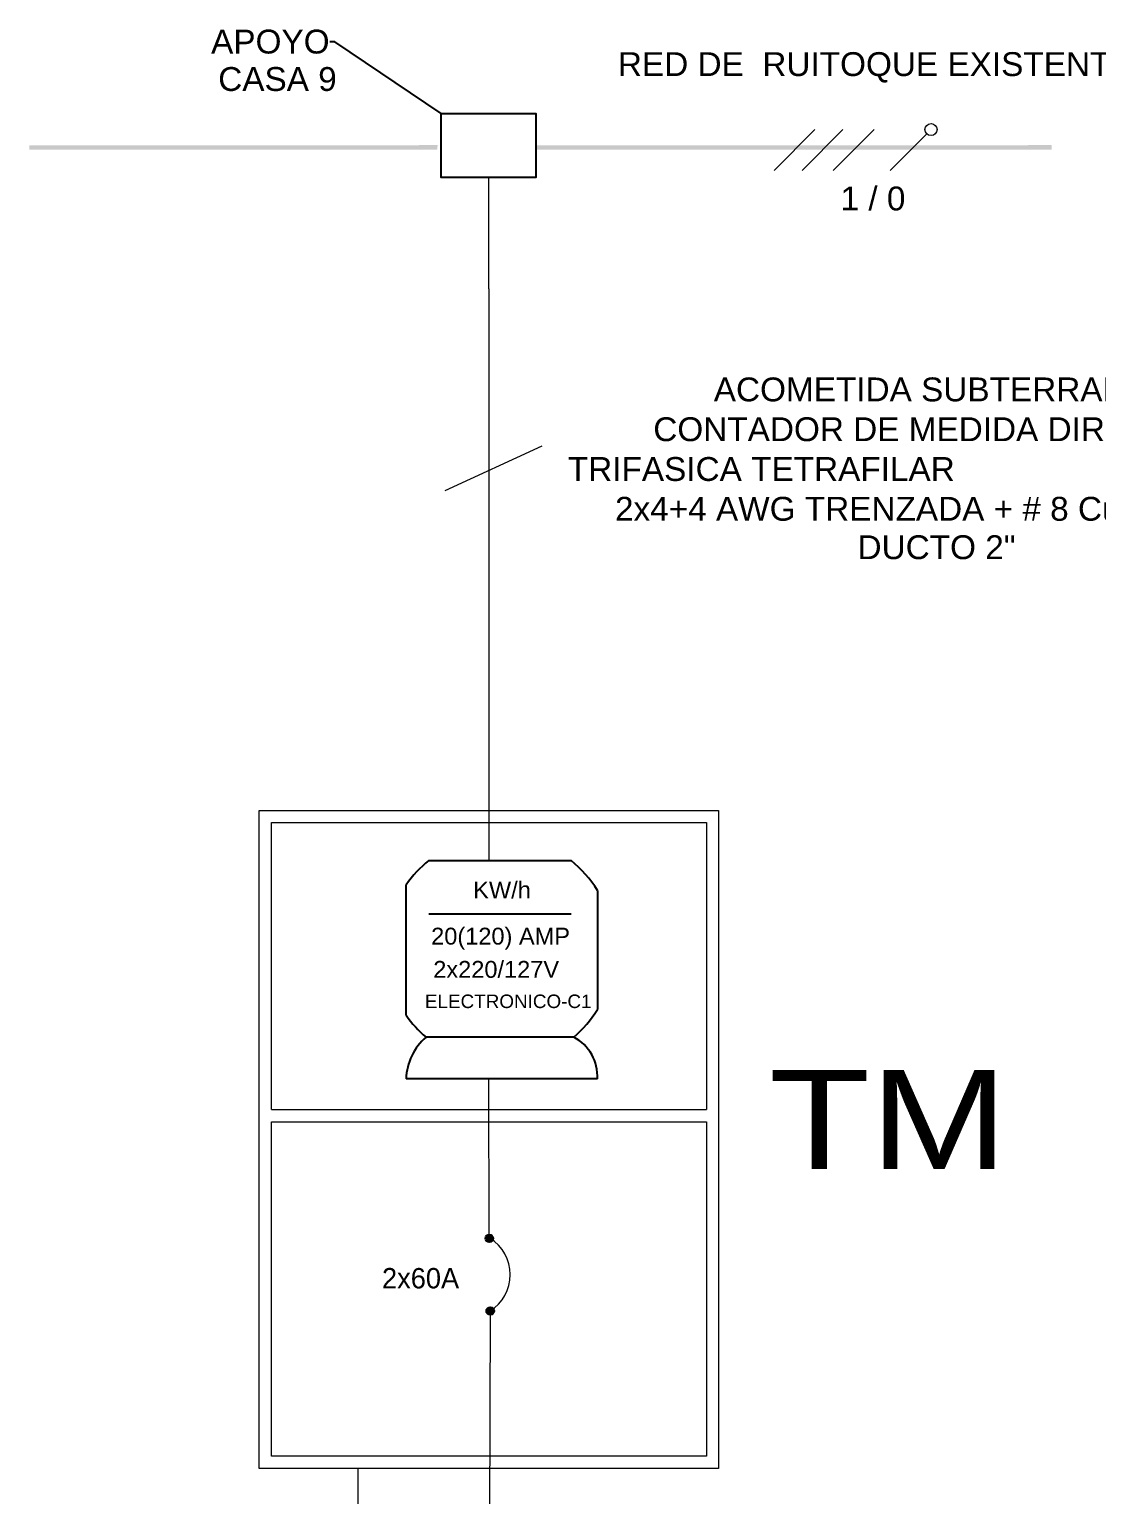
# Model space of a CAD drawing. Header units: millimetres. Extents: x 1187 to 4880, y 1334 to 3830.
# Drawn here: x 4287.5 to 4576.3, y 2716.6 to 3112.8 of the extents above; entities that cross this region are included whole.
import ezdxf

# ---------------------------------------------------------------- set-up
doc = ezdxf.new("R2010")
doc.units = ezdxf.units.MM
doc.layers.add('BLOQUES', color=162, linetype='Continuous')
doc.layers.add('ELECTRICAS', color=3, linetype='Continuous')
doc.styles.add('C', font='CHISEL', dxfattribs={"width": 1.5, "height": 0.1})
doc.styles.get("Standard").update_dxf_attribs({"font": 'arial.ttf'})

msp = doc.modelspace()

# ---------------------------------------------------------------- hatches: boundary and pattern name
at = {"layer": 'Defpoints', "linetype": 'ByBlock', "lineweight": -2}
h = msp.add_hatch(color=7, dxfattribs=at)
h.dxf.hatch_style = 1
edge = h.paths.add_edge_path()
edge.add_arc((4411.92, 2785.93), 1.04, 0, 360)
h = msp.add_hatch(color=7, dxfattribs=at)
h.dxf.hatch_style = 1
edge = h.paths.add_edge_path()
edge.add_arc((4412.18, 2766.29), 1.04, 0, 360)
at = {"layer": 'ELECTRICAS', "lineweight": 13}
h = msp.add_hatch(color=7, dxfattribs=at)
h.dxf.hatch_style = 1
h.paths.add_polyline_path([(4287.51, 3081.44), (4287.49, 3080.24), (4397.83, 3080.26), (4397.98, 3081.5)])
h = msp.add_hatch(color=7, dxfattribs=at)
h.dxf.hatch_style = 1
h.paths.add_polyline_path([(4424.47, 3081.44), (4424.43, 3080.24), (4564.09, 3080.26), (4564.09, 3081.5)])

# ---------------------------------------------------------------- linework, layer by layer
at = {"linetype": 'ByBlock'}
for p, q in [((4395.56, 2888.05), (4434.07, 2888.05)), ((4389.45, 2846.25), (4389.45, 2881.52)), ((4441.18, 2880), (4441.18, 2847.77)), ((4395.56, 2873.62), (4434.07, 2873.62)), ((4434.79, 2840.32), (4394.84, 2840.32)), ((4441.17, 2829.03), (4389.45, 2829.03))]:
    msp.add_line(p, q, dxfattribs=at)
for centre, radius, start, end in [((4414.82, 2863.89), 30.9, 128.5512, 145.1967), ((4414.82, 2863.89), 30.9, 31.4395, 51.4488), ((4414.82, 2863.89), 30.9, 214.8033, 229.7135), ((4414.82, 2863.89), 30.9, 310.2865, 328.5605), ((4404.98, 2828.54), 15.54, 130.7321, 178.2013), ((4429.24, 2829.73), 11.95, 356.6285, 62.328)]:
    msp.add_arc(centre, radius, start, end, dxfattribs=at)
at = {"layer": 'BLOQUES', "color": 7, "linetype": 'ByBlock', "lineweight": 13}
msp.add_arc((4406.02, 2776.11), 11.59, 302.0705, 57.9295, dxfattribs=at)
at = {"layer": 'Defpoints', "color": 7, "linetype": 'ByBlock', "lineweight": -2}
msp.add_lwpolyline([(4398.9, 3090.02), (4424.51, 3090.02), (4424.51, 3072.73), (4398.9, 3072.73)], close=True, dxfattribs=at)
for centre in [(4411.92, 2785.93), (4412.18, 2766.29)]:
    msp.add_circle(centre, 1.04, dxfattribs=at)
at = {"layer": 'ELECTRICAS', "color": 7, "linetype": 'ByBlock', "lineweight": -2}
msp.add_line((4370.19, 3109.4), (4368.78, 3109.4), dxfattribs=at)
at = {"layer": 'ELECTRICAS', "color": 7, "linetype": 'Continuous', "lineweight": 13, "ltscale": 0.9}
msp.add_line((4411.8, 3042.63), (4411.83, 3072.73), dxfattribs=at)
at = {"layer": 'ELECTRICAS', "color": 7, "lineweight": 13}
for p, q in [((4399.99, 2988.14), (4426.22, 3000.17)), ((4411.92, 2785.93), (4411.78, 2829.03)), ((4376.38, 2723.71), (4376.38, 2682.58))]:
    msp.add_line(p, q, dxfattribs=at)
at = {"layer": 'ELECTRICAS', "color": 7, "lineweight": 13, "ltscale": 0.9}
for p, q in [((4349.7, 2723.71), (4349.7, 2901.63)), ((4349.7, 2901.63), (4473.99, 2901.63)), ((4473.99, 2901.63), (4473.99, 2723.71)), ((4353.01, 2820.76), (4353.01, 2898.32)), ((4353.01, 2898.32), (4470.68, 2898.32)), ((4470.68, 2898.32), (4470.68, 2820.76)), ((4353.01, 2820.76), (4470.68, 2820.76)), ((4353.01, 2727.01), (4353.01, 2817.45)), ((4353.01, 2817.45), (4470.68, 2817.45)), ((4470.68, 2817.45), (4470.68, 2727.01))]:
    msp.add_line(p, q, dxfattribs=at)
at = {"layer": 'ELECTRICAS', "color": 7, "lineweight": 13, "ltscale": 0.5}
for p, q in [((4470.68, 2727.01), (4353.01, 2727.01)), ((4473.99, 2723.71), (4349.7, 2723.71))]:
    msp.add_line(p, q, dxfattribs=at)
at = {"layer": 'ELECTRICAS', "color": 7, "linetype": 'ByBlock', "lineweight": -2}
msp.add_lwpolyline([(4398.9, 3090.02), (4370.19, 3109.4)], dxfattribs=at)
at = {"layer": 'ELECTRICAS', "color": 7, "lineweight": 13}
for points in [[(4489, 3074.65), (4500.04, 3085.7)], [(4496.56, 3074.65), (4507.61, 3085.7)], [(4504.98, 3074.65), (4516.02, 3085.7)], [(4520.39, 3074.65), (4530.29, 3084.55)], [(4412.18, 2766.29), (4411.59, 2570.54)]]:
    msp.add_lwpolyline(points, dxfattribs=at)
at = {"layer": 'ELECTRICAS', "color": 7, "linetype": 'Continuous', "lineweight": 13, "ltscale": 0.9}
msp.add_lwpolyline([(4411.8, 3042.63), (4411.8, 3042.63), (4411.8, 2888.05)], dxfattribs=at)
at = {"layer": 'ELECTRICAS', "color": 7, "lineweight": 13}
msp.add_circle((4531.44, 3085.7), 1.63, dxfattribs=at)

# ---------------------------------------------------------------- texts
at = {"linetype": 'ByBlock', "attachment_point": 1}
for s, insert, char_height, width in [('KW/h', (4407.59, 2882.4), 4.566, 27.1089), ('20(120) AMP', (4396.21, 2869.91), 4.5657, 49.3047), ('2x220/127V', (4396.78, 2860.93), 4.566, 49.3047), ('ELECTRONICO-C1', (4394.53, 2851.84), 3.6525, 39.4438)]:
    msp.add_mtext(s, dxfattribs=dict(at, insert=insert, char_height=char_height, width=width))
at = {"layer": 'ELECTRICAS', "color": 7, "lineweight": 13, "style": 'C', "width": 1.25}
msp.add_text('TM', height=26.764, dxfattribs=at).set_placement((4487.61, 2804.63))
at = {"layer": 'ELECTRICAS', "color": 7, "lineweight": 13, "style": 'C'}
msp.add_text('2x60A', height=5.507, dxfattribs=at).set_placement((4382.91, 2772.39))
at = {"layer": 'ELECTRICAS', "color": 7, "linetype": 'Continuous', "lineweight": 13, "char_height": 6.453, "attachment_point": 3}
for s, insert in [('\\A1;APOYO ', (4368.74, 3112.73)), ('\\A1;CASA 9', (4370.67, 3102.61)), ('\\A1;1 / 0\\P ', (4524.52, 3070.31))]:
    msp.add_mtext(s, dxfattribs=dict(at, insert=insert))
at = {"layer": 'ELECTRICAS', "color": 7, "linetype": 'Continuous', "lineweight": 13, "insert": (4446.09, 3106.64, 0), "char_height": 6.4534, "width": 140.5384, "attachment_point": 1}
msp.add_mtext('\\pxqc;RED DE  RUITOQUE EXISTENTE', dxfattribs=at)
at = {"layer": 'ELECTRICAS', "color": 0, "linetype": 'Continuous', "lineweight": 13, "width": 222.739, "attachment_point": 1}
for s, insert, char_height in [('\\pxi1.9134,qc;ACOMETIDA SUBTERRANEA PARA \\P\\pi0.79609;CONTADOR DE MEDIDA DIRECTA             TRIFASICA TETRAFILAR                                              2x4+4 AWG TRENZADA + # 8 Cu    DESNUDO', (4430.51, 3018.68, 0), 6.45341), ('\\A1;DUCTO 2" ', (4511.56, 2976.02), 6.4534)]:
    msp.add_mtext(s, dxfattribs=dict(at, insert=insert, char_height=char_height))

doc.saveas('drawing.dxf')
